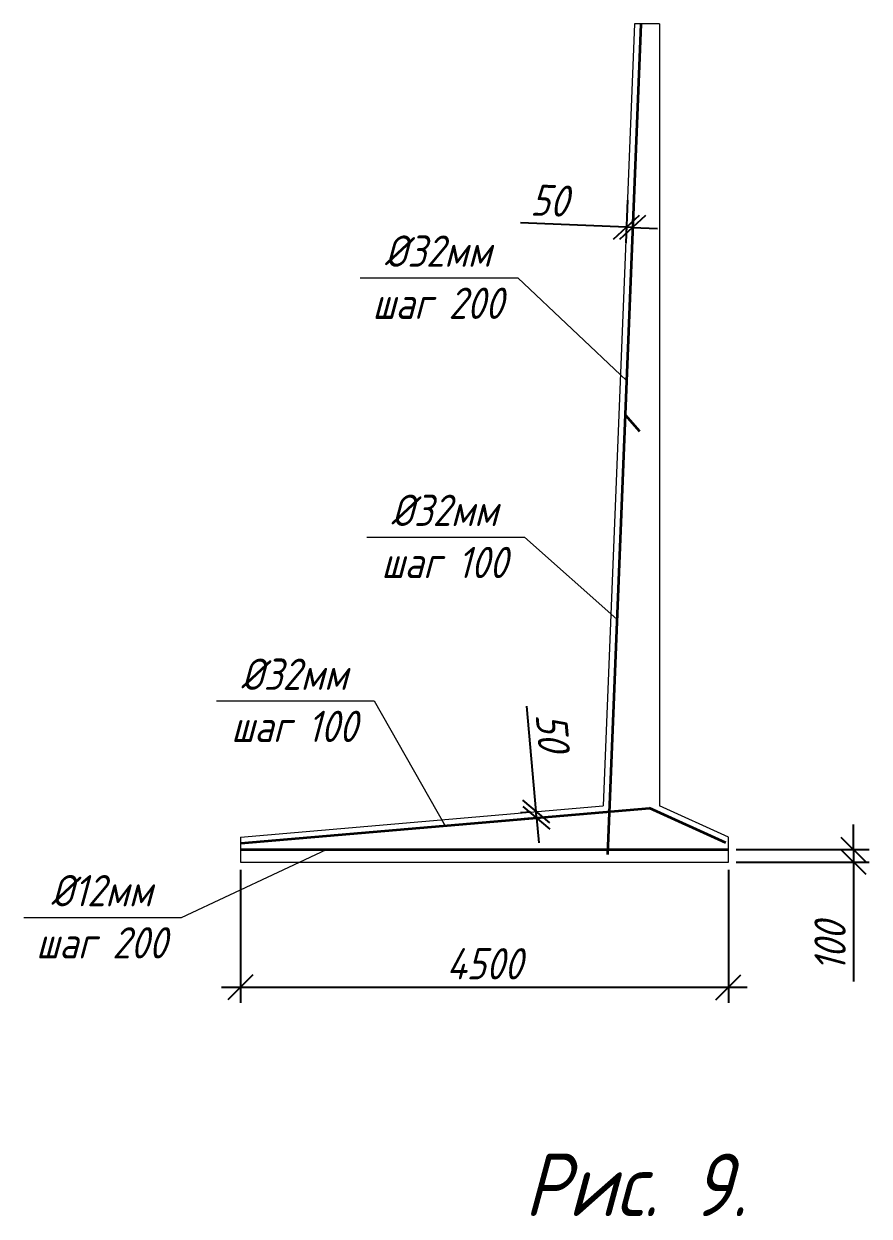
# Model space of a CAD drawing. Header units: millimetres. Extents: x -1004 to 900128, y -352756 to 107728.
# Drawn here: x 286713 to 293468, y 49467 to 58997 of the extents above; entities that cross this region are included whole.
import ezdxf

# ---------------------------------------------------------------- set-up
doc = ezdxf.new("R2010")
doc.units = ezdxf.units.MM
for name, color, linetype, lineweight in [('size', 45, 'Continuous', 20), ('text', 13, 'Continuous', 20), ('thick', 42, 'Continuous', 35), ('thin', 153, 'Continuous', 18)]:
    doc.layers.add(name, color=color, linetype=linetype, lineweight=lineweight)
doc.styles.add('Structures', font='isocpeur.ttf', dxfattribs={"width": 0.85, "oblique": 15})
doc.styles.add('structures 5', font='isocpeur.ttf', dxfattribs={"width": 0.85, "oblique": 15, "height": 5})
doc.dimstyles.new('structures 3.5', dxfattribs={"dimtxt": 3.5, "dimasz": 2, "dimexe": 1.25, "dimexo": 0.625, "dimtad": 1, "dimtxsty": 'Structures', "dimblk": 'OBLIQUE', "dimcen": 2.5, "dimdle": 1.5, "dimadec": 0, "dimazin": 0, "dimtfac": 1, "dimtmove": 0, "dimatfit": 3, "dimfxl": 1, "dimarcsym": 0})

# ---------------------------------------------------------------- blocks, each defined once
blk = doc.blocks.new('_Oblique')
at = {"color": 0, "linetype": 'ByBlock', "lineweight": -2}
blk.add_line((-0.5, -0.5), (0.5, 0.5), dxfattribs=at)
blk = doc.blocks.new('*D397')
at = {"layer": 'Defpoints', "color": 0, "transparency": 16777216}
for p in [(288443.3, 52296.5), (292343.3, 52296.5), (292343.3, 51296.5)]:
    blk.add_point(p, dxfattribs=at)
at = {"layer": 'size', "color": 0, "lineweight": -2, "transparency": 16777216}
for p, q in [((288443.3, 52234), (288443.3, 51171.5)), ((292343.3, 52234), (292343.3, 51171.5)), ((288293.3, 51296.5), (292493.3, 51296.5))]:
    blk.add_line(p, q, dxfattribs=at)
at = {"layer": 'size', "color": 0, "lineweight": -2, "transparency": 16777216, "xscale": 200, "yscale": 200, "zscale": 200, "rotation": 180}
blk.add_blockref('_Oblique', (288443.3, 51296.5), dxfattribs=at)
at = {"layer": 'size', "color": 0, "lineweight": -2, "transparency": 16777216, "xscale": 200, "yscale": 200, "zscale": 200}
blk.add_blockref('_Oblique', (292343.3, 51296.5), dxfattribs=at)
at = {"layer": 'size', "color": 0, "transparency": 16777216, "insert": (290393.3, 51484), "char_height": 350, "attachment_point": 5, "style": 'Structures'}
blk.add_mtext('{\\H0.71429x;4500}', dxfattribs=at)
blk = doc.blocks.new('*D398')
at = {"layer": 'Defpoints', "color": 0, "transparency": 16777216}
for p in [(291539.4, 57648.6), (291589.4, 57646.6), (291528.3, 57371.8)]:
    blk.add_point(p, dxfattribs=at)
at = {"layer": 'size', "color": 0, "lineweight": -2, "transparency": 16777216}
for p, q in [((291536.9, 57586.1), (291523.3, 57246.9)), ((291586.9, 57584.1), (291573.3, 57244.9)), ((291528.3, 57371.8), (290682, 57405.7)), ((291578.3, 57369.8), (291528.3, 57371.8)), ((291578.3, 57369.8), (291778.1, 57361.8))]:
    blk.add_line(p, q, dxfattribs=at)
at = {"layer": 'size', "color": 0, "lineweight": -2, "transparency": 16777216, "xscale": 200, "yscale": 200, "zscale": 200}
for p, rotation in [((291528.3, 57371.8), 357.7093899573621), ((291578.3, 57369.8), 177.7093899573621)]:
    blk.add_blockref('_Oblique', p, dxfattribs=dict(at, rotation=rotation))
at = {"layer": 'size', "color": 0, "transparency": 16777216, "insert": (290912.8, 57584.1), "char_height": 350, "attachment_point": 5, "rotation": 357.70939, "style": 'Structures'}
blk.add_mtext('{\\H0.71429x;50}', dxfattribs=at)
blk = doc.blocks.new('*D399')
at = {"layer": 'Defpoints', "color": 0, "transparency": 16777216}
for p in [(290806.2, 52700.2), (290826, 52701.9), (290830.3, 52652.1)]:
    blk.add_point(p, dxfattribs=at)
at = {"layer": 'size', "color": 0, "lineweight": -2, "transparency": 16777216}
for p, q in [((290806.2, 52700.2), (290733.4, 53544.1)), ((290810.5, 52650.4), (290806.2, 52700.2)), ((290763.8, 52696.5), (290681.7, 52689.5)), ((290768.1, 52646.7), (290685.9, 52639.6)), ((290810.5, 52650.4), (290827.7, 52451.1))]:
    blk.add_line(p, q, dxfattribs=at)
at = {"layer": 'size', "color": 0, "lineweight": -2, "transparency": 16777216, "xscale": 200, "yscale": 200, "zscale": 200}
for p, rotation in [((290806.2, 52700.2), 274.9271099475845), ((290810.5, 52650.4), 94.92710994758454)]:
    blk.add_blockref('_Oblique', p, dxfattribs=dict(at, rotation=rotation))
at = {"layer": 'size', "color": 0, "transparency": 16777216, "insert": (290939.4, 53337.5), "char_height": 350, "attachment_point": 5, "rotation": 274.92711, "style": 'Structures'}
blk.add_mtext('{\\H0.71429x;50}', dxfattribs=at)
blk = doc.blocks.new('*D400')
at = {"layer": 'Defpoints', "color": 0, "transparency": 16777216}
for p in [(292343.3, 52396.5), (292343.3, 52296.5), (293343.3, 52296.5)]:
    blk.add_point(p, dxfattribs=at)
at = {"layer": 'size', "color": 0, "lineweight": -2, "transparency": 16777216}
for p, q in [((293343.3, 52396.5), (293343.3, 52596.5)), ((292405.8, 52396.5), (293468.3, 52396.5)), ((293343.3, 52396.5), (293343.3, 52296.5)), ((292405.8, 52296.5), (293468.3, 52296.5)), ((293343.3, 52296.5), (293343.3, 51343.3))]:
    blk.add_line(p, q, dxfattribs=at)
at = {"layer": 'size', "color": 0, "lineweight": -2, "transparency": 16777216, "xscale": 200, "yscale": 200, "zscale": 200}
for p, rotation in [((293343.3, 52396.5), 270), ((293343.3, 52296.5), 90)]:
    blk.add_blockref('_Oblique', p, dxfattribs=dict(at, rotation=rotation))
at = {"layer": 'size', "color": 0, "transparency": 16777216, "insert": (293155.8, 51619.9), "char_height": 350, "attachment_point": 5, "rotation": 90, "style": 'Structures'}
blk.add_mtext('{\\H0.71429x;100}', dxfattribs=at)

msp = doc.modelspace()

# ---------------------------------------------------------------- linework, layer by layer
at = {"layer": 'thick'}
for p, q in [((291643.28, 58994.507), (291377.78, 52357.027)), ((291518.359, 55871.505), (291632.858, 55739.594)), ((288447.614, 52446.69), (291712.819, 52728.173)), ((292322.629, 52450.987), (291712.819, 52728.173)), ((288443.319, 52396.505), (292343.319, 52396.505))]:
    msp.add_line(p, q, dxfattribs=at)
at = {"layer": 'thin'}
for p, q in [((291593.319, 58996.505), (291343.319, 52746.505)), ((291793.319, 58996.505), (291593.319, 58996.505)), ((291793.319, 58996.505), (291793.319, 52746.505)), ((289400.819, 56966.505), (290660.819, 56966.505)), ((290660.819, 56966.505), (291529.378, 56146.963)), ((289453.037, 54894.838), (290713.037, 54894.838)), ((290713.037, 54894.838), (291453.036, 54238.416)), ((288253.037, 53584.838), (289513.037, 53584.838)), ((289513.037, 53584.838), (290080.217, 52587.431)), ((288443.319, 52496.505), (291343.319, 52746.505)), ((292343.319, 52496.505), (291793.319, 52746.505)), ((288443.319, 52496.505), (288443.319, 52296.505)), ((292343.319, 52296.505), (292343.319, 52496.505)), ((287973.037, 51854.838), (289130.819, 52396.505)), ((288443.319, 52296.505), (292343.319, 52296.505)), ((286713.037, 51854.838), (287973.037, 51854.838))]:
    msp.add_line(p, q, dxfattribs=at)

# ---------------------------------------------------------------- texts
at = {"layer": 'text', "attachment_point": 5}
for s, insert, char_height, width, style in [('%%C32мм\\Pшаг 200', (290020.819, 56971.505), 250, 1504.43531, 'Structures'), ('%%C32мм\\Pшаг 100', (290073.037, 54899.838), 250, 1504.43531, 'Structures'), ('%%C32мм\\Pшаг 100', (288873.037, 53589.838), 250, 1504.43531, 'Structures'), ('%%C12мм\\Pшаг 200', (287333.037, 51859.838), 250, 1504.43531, 'Structures'), ('Рис. 9.', (291601.268, 49716.694), 500, 2515.89751, 'structures 5')]:
    msp.add_mtext(s, dxfattribs=dict(at, insert=insert, char_height=char_height, width=width, style=style))

# ---------------------------------------------------------------- dimensions: what is measured, and where the dimension line sits
at = {"layer": 'size'}
for p1, p2, distance, picture, middle in [((291589.362, 57646.563), (291539.402, 57648.562), 276.979, '*D398', (290912.829, 57584.075)), ((290830.337, 52652.097), (290826.043, 52701.912), 19.926, '*D399', (290939.447, 53337.496))]:
    dim = msp.add_aligned_dim(p1=p1, p2=p2, distance=distance, text='{\\H0.71429x;<>}', dimstyle='structures 3.5', dxfattribs=at)
    dim.commit()
    dim.dimension.update_dxf_attribs({"geometry": picture, "text_midpoint": middle})
dim = msp.add_linear_dim(base=(293343.319, 52296.505), p1=(292343.319, 52396.505), p2=(292343.319, 52296.505), angle=90, text='{\\H0.71429x;<>}', dimstyle='structures 3.5', dxfattribs=at)
dim.commit()
dim.dimension.update_dxf_attribs({"geometry": '*D400', "text_midpoint": (293155.819, 51619.885)})
dim = msp.add_linear_dim(base=(292343.319, 51296.505), p1=(288443.319, 52296.505), p2=(292343.319, 52296.505), text='{\\H0.71429x;4500}', dimstyle='structures 3.5', dxfattribs=at)
dim.commit()
dim.dimension.update_dxf_attribs({"geometry": '*D397', "text_midpoint": (290393.319, 51484.006)})

doc.saveas('drawing.dxf')
